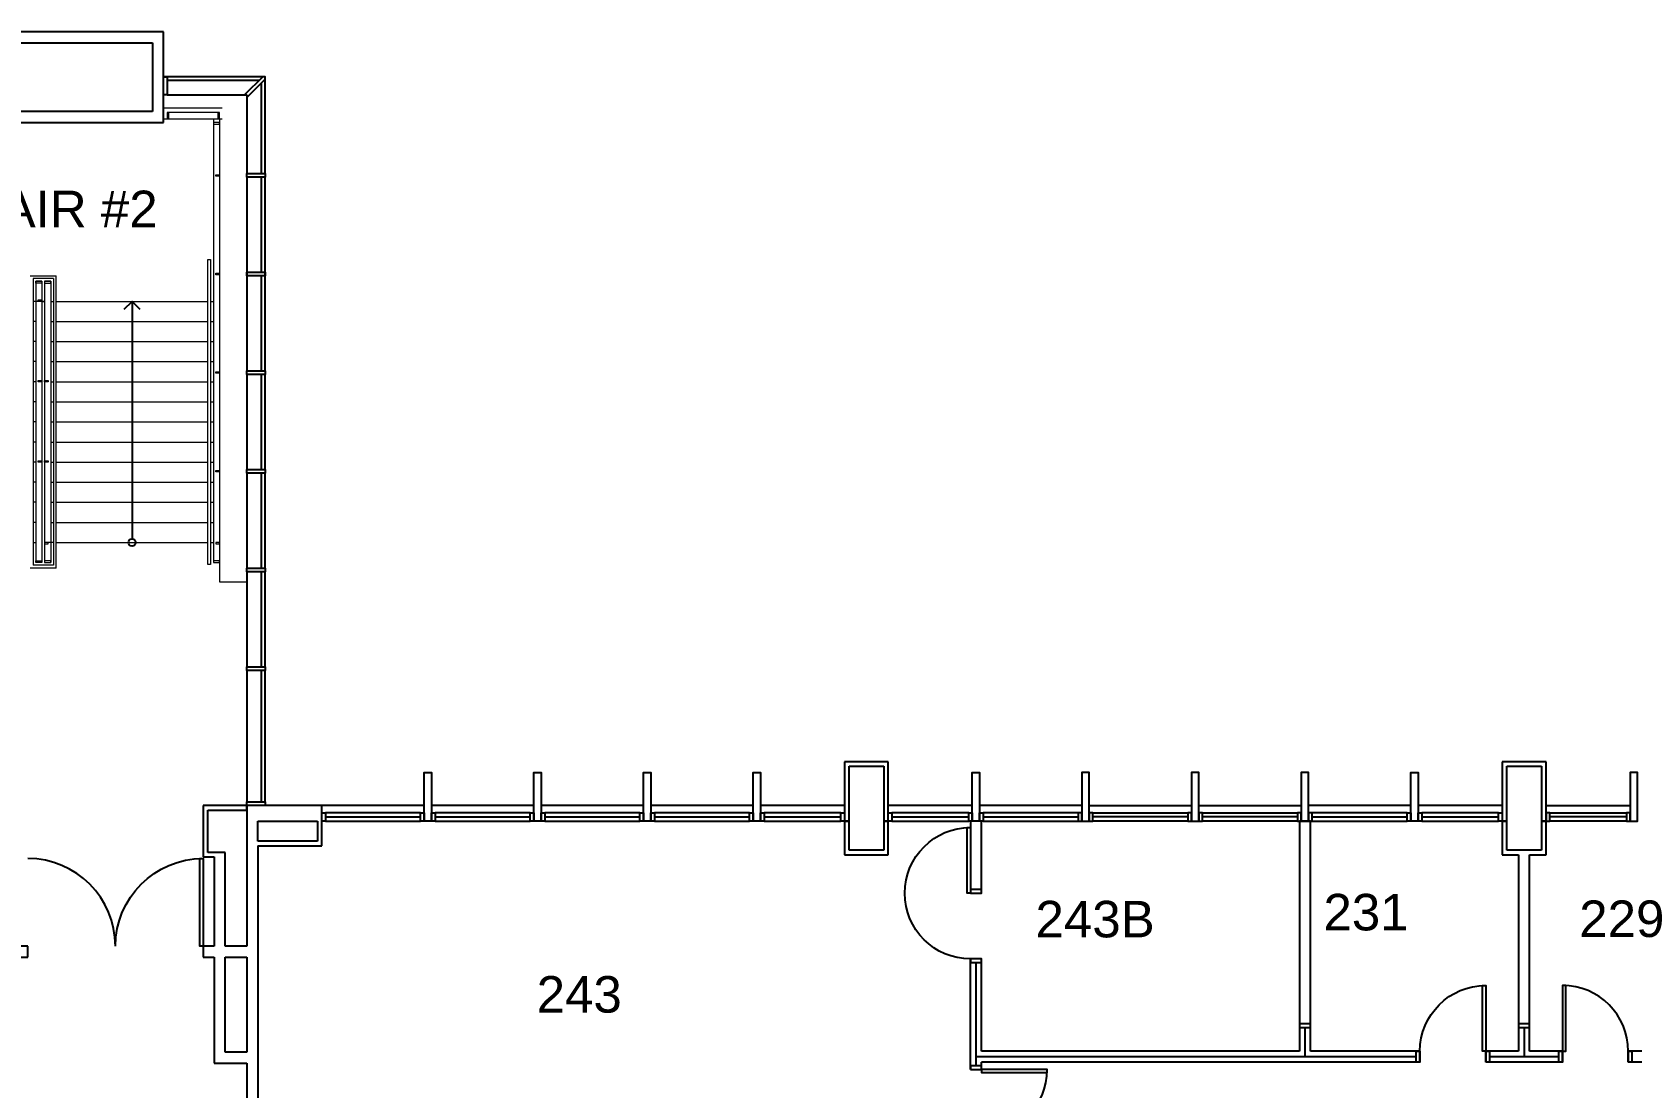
# Model space of a CAD drawing. Header units: inches. Extents: x -60 to 4788, y -1491 to 1233.
# Drawn here: x 2162 to 3038, y 656 to 1233 of the extents above; entities that cross this region are included whole.
import ezdxf

# ---------------------------------------------------------------- set-up
doc = ezdxf.new("R2010")
doc.units = ezdxf.units.IN
doc.header["$LTSCALE"] = 48
doc.header["$MEASUREMENT"] = 0
doc.layers.add('A-Anno-Note', color=231, linetype='Continuous', lineweight=25)
doc.layers.add('A-FLOR-STRS', color=4, linetype='Continuous', lineweight=13)
for name, color, linetype in [('A-DOOR', 4, 'Continuous'), ('A-FLOR-STRS-ARRW', 1, 'Continuous'), ('A-GLAZ', 3, 'Continuous'), ('A-WALL', 5, 'Continuous'), ('A-WALL-JAMB', 6, 'Continuous')]:
    doc.layers.add(name, color=color, linetype=linetype)

# ---------------------------------------------------------------- blocks, each defined once
blk = doc.blocks.new('*U132')
at = {"linetype": 'ByBlock', "lineweight": -2}
for p, q in [((132, 0), (6, 0)), ((132, -6), (132, 0)), ((6, -6), (132, -6))]:
    blk.add_line(p, q, dxfattribs=at)
at = {"lineweight": -2}
for p, q in [((132, 0), (6, 0)), ((132, -6), (132, 0)), ((6, -6), (132, -6))]:
    blk.add_line(p, q, dxfattribs=at)
blk = doc.blocks.new('*U136')
at = {"linetype": 'ByBlock', "lineweight": -2}
for p, q in [((113.5, 0), (6, 0)), ((6, -6), (113.5, -6))]:
    blk.add_line(p, q, dxfattribs=at)
at = {"lineweight": -2}
for p, q in [((113.5, 0), (6, 0)), ((6, -6), (113.5, -6))]:
    blk.add_line(p, q, dxfattribs=at)
blk = doc.blocks.new('*U143')
at = {"linetype": 'ByBlock', "lineweight": -2}
for p, q in [((114, 0), (0, 0)), ((400.31, 0), (120, 0)), ((426.81, 0), (406.31, 0)), ((426.81, -6), (426.81, 0)), ((462.81, 0), (523.31, 0)), ((462.81, 0), (462.81, -6)), ((523.31, -6), (523.31, 0)), ((559.31, 0), (559.31, -6)), ((598.81, 0), (559.31, 0)), ((598.81, -6), (598.81, 0)), ((-6, -6), (400.31, -6)), ((400.31, -6), (426.81, -6)), ((462.81, -6), (466.81, -6)), ((472.81, -6), (523.31, -6)), ((559.31, -6), (598.81, -6))]:
    blk.add_line(p, q, dxfattribs=at)
at = {"lineweight": -2}
for p, q in [((114, 0), (0, 0)), ((400.31, 0), (120, 0)), ((426.81, 0), (406.31, 0)), ((426.81, -6), (426.81, 0)), ((462.81, 0), (523.31, 0)), ((462.81, 0), (462.81, -6)), ((523.31, -6), (523.31, 0)), ((559.31, 0), (559.31, -6)), ((598.81, 0), (559.31, 0)), ((598.81, -6), (598.81, 0)), ((-6, -6), (400.31, -6)), ((400.31, -6), (426.81, -6)), ((462.81, -6), (466.81, -6)), ((472.81, -6), (523.31, -6)), ((559.31, -6), (598.81, -6))]:
    blk.add_line(p, q, dxfattribs=at)
blk = doc.blocks.new('*U149')
at = {"linetype": 'ByBlock', "lineweight": -2}
for p, q in [((58, 0), (0, 0)), ((112.84, 0), (64, 0)), ((6, -6), (58, -6)), ((64, -6), (115.34, -6))]:
    blk.add_line(p, q, dxfattribs=at)
at = {"lineweight": -2}
for p, q in [((58, 0), (0, 0)), ((112.84, 0), (64, 0)), ((6, -6), (58, -6)), ((64, -6), (115.34, -6))]:
    blk.add_line(p, q, dxfattribs=at)
blk = doc.blocks.new('*U227')
at = {"linetype": 'ByBlock', "lineweight": -2}
for p, q in [((-8.5, -6), (68.5, -6)), ((11, 0), (0, 0)), ((13.5, 0), (153.5, 0)), ((74.5, -6), (126.5, -6)), ((132.5, -6), (153.5, -6)), ((153.5, -6), (153.5, 0)), ((189.5, 0), (189.5, -6)), ((192.5, 0), (189.5, 0)), ((189.5, -6), (192.5, -6))]:
    blk.add_line(p, q, dxfattribs=at)
at = {"lineweight": -2}
for p, q in [((-8.5, -6), (68.5, -6)), ((11, 0), (0, 0)), ((13.5, 0), (153.5, 0)), ((74.5, -6), (126.5, -6)), ((132.5, -6), (153.5, -6)), ((153.5, -6), (153.5, 0)), ((189.5, 0), (189.5, -6)), ((192.5, 0), (189.5, 0)), ((189.5, -6), (192.5, -6))]:
    blk.add_line(p, q, dxfattribs=at)
blk = doc.blocks.new('*U229')
at = {"linetype": 'ByBlock', "lineweight": -2}
for p, q in [((534, 0), (660, 0)), ((660, -6), (660, 0)), ((696, 0), (696, -6)), ((696, 0), (738, 0)), ((738, -6), (738, 0)), ((774, 0), (774, -6)), ((774, 0), (1014, 0)), ((600, -6), (660, -6)), ((696, -6), (714, -6)), ((720, -6), (738, -6)), ((774, -6), (834, -6)), ((840, -6), (1014, -6))]:
    blk.add_line(p, q, dxfattribs=at)
at = {"lineweight": -2}
for p, q in [((534, 0), (660, 0)), ((660, -6), (660, 0)), ((696, 0), (696, -6)), ((696, 0), (738, 0)), ((738, -6), (738, 0)), ((774, 0), (774, -6)), ((774, 0), (1014, 0)), ((600, -6), (660, -6)), ((696, -6), (714, -6)), ((720, -6), (738, -6)), ((774, -6), (834, -6)), ((840, -6), (1014, -6))]:
    blk.add_line(p, q, dxfattribs=at)
blk = doc.blocks.new('*U291')
at = {"linetype": 'ByBlock', "lineweight": -2}
for p, q in [((17.25, 0), (-1.25, 0)), ((17.25, -2.5), (17.25, 0)), ((1.25, -2.5), (17.25, -2.5))]:
    blk.add_line(p, q, dxfattribs=at)
at = {"lineweight": -2}
for p, q in [((17.25, 0), (-1.25, 0)), ((17.25, -2.5), (17.25, 0)), ((1.25, -2.5), (17.25, -2.5))]:
    blk.add_line(p, q, dxfattribs=at)
blk = doc.blocks.new('*U292')
at = {"linetype": 'ByBlock', "lineweight": -2}
for p, q in [((0, 0), (0, -2.5)), ((32.5, 0), (0, 0)), ((0, -2.5), (30, -2.5))]:
    blk.add_line(p, q, dxfattribs=at)
at = {"lineweight": -2}
for p, q in [((0, 0), (0, -2.5)), ((32.5, 0), (0, 0)), ((0, -2.5), (30, -2.5))]:
    blk.add_line(p, q, dxfattribs=at)
blk = doc.blocks.new('*U293')
at = {"linetype": 'ByBlock', "lineweight": -2}
for p, q in [((17.25, 0), (1.25, 0)), ((17.25, -2.5), (17.25, 0)), ((-1.25, -2.5), (17.25, -2.5))]:
    blk.add_line(p, q, dxfattribs=at)
at = {"lineweight": -2}
for p, q in [((17.25, 0), (1.25, 0)), ((17.25, -2.5), (17.25, 0)), ((-1.25, -2.5), (17.25, -2.5))]:
    blk.add_line(p, q, dxfattribs=at)
blk = doc.blocks.new('*U294')
at = {"linetype": 'ByBlock', "lineweight": -2}
for p, q in [((0, 0), (0, -2.5)), ((30, 0), (0, 0)), ((0, -2.5), (32.5, -2.5))]:
    blk.add_line(p, q, dxfattribs=at)
at = {"lineweight": -2}
for p, q in [((0, 0), (0, -2.5)), ((30, 0), (0, 0)), ((0, -2.5), (32.5, -2.5))]:
    blk.add_line(p, q, dxfattribs=at)
blk = doc.blocks.new('*U295')
at = {"linetype": 'ByBlock', "lineweight": -2}
for p, q in [((21.5, 1.25), (-2.5, 1.25)), ((0, -1.25), (19, -1.25))]:
    blk.add_line(p, q, dxfattribs=at)
at = {"lineweight": -2}
for p, q in [((21.5, 1.25), (-2.5, 1.25)), ((0, -1.25), (19, -1.25))]:
    blk.add_line(p, q, dxfattribs=at)
blk = doc.blocks.new('*U296')
at = {"linetype": 'ByBlock', "lineweight": -2}
for p, q in [((19, 1.25), (0, 1.25)), ((-2.5, -1.25), (21.5, -1.25))]:
    blk.add_line(p, q, dxfattribs=at)
at = {"lineweight": -2}
for p, q in [((19, 1.25), (0, 1.25)), ((-2.5, -1.25), (21.5, -1.25))]:
    blk.add_line(p, q, dxfattribs=at)
blk = doc.blocks.new('*U297')
at = {"linetype": 'ByBlock', "lineweight": -2}
for p, q in [((17.25, 0), (-1.25, 0)), ((17.25, -2.5), (17.25, 0)), ((1.25, -2.5), (17.25, -2.5))]:
    blk.add_line(p, q, dxfattribs=at)
at = {"lineweight": -2}
for p, q in [((17.25, 0), (-1.25, 0)), ((17.25, -2.5), (17.25, 0)), ((1.25, -2.5), (17.25, -2.5))]:
    blk.add_line(p, q, dxfattribs=at)
blk = doc.blocks.new('*U298')
at = {"linetype": 'ByBlock', "lineweight": -2}
for p, q in [((0, 0), (0, -2.5)), ((32.5, 0), (0, 0)), ((0, -2.5), (30, -2.5))]:
    blk.add_line(p, q, dxfattribs=at)
at = {"lineweight": -2}
for p, q in [((0, 0), (0, -2.5)), ((32.5, 0), (0, 0)), ((0, -2.5), (30, -2.5))]:
    blk.add_line(p, q, dxfattribs=at)
blk = doc.blocks.new('*U299')
at = {"linetype": 'ByBlock', "lineweight": -2}
for p, q in [((17.25, 0), (1.25, 0)), ((17.25, -2.5), (17.25, 0)), ((-1.25, -2.5), (17.25, -2.5))]:
    blk.add_line(p, q, dxfattribs=at)
at = {"lineweight": -2}
for p, q in [((17.25, 0), (1.25, 0)), ((17.25, -2.5), (17.25, 0)), ((-1.25, -2.5), (17.25, -2.5))]:
    blk.add_line(p, q, dxfattribs=at)
blk = doc.blocks.new('*U300')
at = {"linetype": 'ByBlock', "lineweight": -2}
for p, q in [((0, 0), (0, -2.5)), ((30, 0), (0, 0)), ((0, -2.5), (32.5, -2.5))]:
    blk.add_line(p, q, dxfattribs=at)
at = {"lineweight": -2}
for p, q in [((0, 0), (0, -2.5)), ((30, 0), (0, 0)), ((0, -2.5), (32.5, -2.5))]:
    blk.add_line(p, q, dxfattribs=at)
blk = doc.blocks.new('*U301')
at = {"linetype": 'ByBlock', "lineweight": -2}
for p, q in [((6.5, 1.25), (-2.5, 1.25)), ((21.5, 1.25), (12.5, 1.25)), ((0, -1.25), (19, -1.25))]:
    blk.add_line(p, q, dxfattribs=at)
at = {"lineweight": -2}
for p, q in [((6.5, 1.25), (-2.5, 1.25)), ((21.5, 1.25), (12.5, 1.25)), ((0, -1.25), (19, -1.25))]:
    blk.add_line(p, q, dxfattribs=at)
blk = doc.blocks.new('*U302')
at = {"linetype": 'ByBlock', "lineweight": -2}
for p, q in [((19, 1.25), (0, 1.25)), ((-2.5, -1.25), (21.5, -1.25))]:
    blk.add_line(p, q, dxfattribs=at)
at = {"lineweight": -2}
for p, q in [((19, 1.25), (0, 1.25)), ((-2.5, -1.25), (21.5, -1.25))]:
    blk.add_line(p, q, dxfattribs=at)
blk = doc.blocks.new('*U405')
at = {"linetype": 'ByBlock', "lineweight": -2}
for p, q in [((24, 0), (0, 0)), ((24, -2.5), (24, 0)), ((2.5, -2.5), (24, -2.5))]:
    blk.add_line(p, q, dxfattribs=at)
at = {"lineweight": -2}
for p, q in [((24, 0), (0, 0)), ((24, -2.5), (24, 0)), ((2.5, -2.5), (24, -2.5))]:
    blk.add_line(p, q, dxfattribs=at)
blk = doc.blocks.new('*U507')
at = {"linetype": 'ByBlock', "lineweight": -2}
for p, q in [((32.51, 0), (0, 0)), ((-2.5, -8.5), (38.51, -8.5))]:
    blk.add_line(p, q, dxfattribs=at)
at = {"lineweight": -2}
for p, q in [((32.51, 0), (0, 0)), ((-2.5, -8.5), (38.51, -8.5))]:
    blk.add_line(p, q, dxfattribs=at)
blk = doc.blocks.new('*U557')
at = {"linetype": 'ByBlock', "lineweight": -2}
for p, q in [((18, 0), (6, 0)), ((30, 0), (24, 0)), ((30, -6), (30, 0)), ((6, -6), (18, -6)), ((24, -6), (30, -6)), ((126, 0), (126, -6)), ((132, 0), (126, 0)), ((126, -6), (132, -6)), ((132, -6), (132, 0))]:
    blk.add_line(p, q, dxfattribs=at)
at = {"lineweight": -2}
for p, q in [((18, 0), (6, 0)), ((30, 0), (24, 0)), ((30, -6), (30, 0)), ((6, -6), (18, -6)), ((24, -6), (30, -6)), ((126, 0), (126, -6)), ((132, 0), (126, 0)), ((126, -6), (132, -6)), ((132, -6), (132, 0))]:
    blk.add_line(p, q, dxfattribs=at)
blk = doc.blocks.new('*U579')
at = {"linetype": 'ByBlock', "lineweight": -2}
for p, q in [((12, 0), (2.5, 0)), ((0, -2.5), (6, -2.5))]:
    blk.add_line(p, q, dxfattribs=at)
at = {"lineweight": -2}
for p, q in [((12, 0), (2.5, 0)), ((0, -2.5), (6, -2.5))]:
    blk.add_line(p, q, dxfattribs=at)
blk = doc.blocks.new('*U580')
at = {"linetype": 'ByBlock', "lineweight": -2}
for p, q in [((25.66, 0), (-2.5, 0)), ((0, -2.5), (23.16, -2.5))]:
    blk.add_line(p, q, dxfattribs=at)
at = {"lineweight": -2}
for p, q in [((25.66, 0), (-2.5, 0)), ((0, -2.5), (23.16, -2.5))]:
    blk.add_line(p, q, dxfattribs=at)
blk = doc.blocks.new('*U20')
at = {"linetype": 'ByBlock', "lineweight": -2}
for p, q in [((24, 0), (6, 0)), ((6, -6), (18, -6))]:
    blk.add_line(p, q, dxfattribs=at)
at = {"lineweight": -2}
for p, q in [((24, 0), (6, 0)), ((6, -6), (18, -6))]:
    blk.add_line(p, q, dxfattribs=at)
blk = doc.blocks.new('*U44')
at = {"linetype": 'ByBlock', "lineweight": -2}
for p, q in [((186.75, 3), (0, 3)), ((-6, -3), (192.75, -3))]:
    blk.add_line(p, q, dxfattribs=at)
at = {"lineweight": -2}
for p, q in [((186.75, 3), (0, 3)), ((-6, -3), (192.75, -3))]:
    blk.add_line(p, q, dxfattribs=at)
blk = doc.blocks.new('*U45')
at = {"linetype": 'ByBlock', "lineweight": -2}
for p, q in [((-3, -6), (46.5, -6)), ((40.5, 0), (3, 0))]:
    blk.add_line(p, q, dxfattribs=at)
at = {"lineweight": -2}
for p, q in [((-3, -6), (46.5, -6)), ((40.5, 0), (3, 0))]:
    blk.add_line(p, q, dxfattribs=at)
blk = doc.blocks.new('*U46')
at = {"linetype": 'ByBlock', "lineweight": -2}
for p, q in [((158.25, 3), (-6, 3)), ((0, -3), (164.25, -3))]:
    blk.add_line(p, q, dxfattribs=at)
at = {"lineweight": -2}
for p, q in [((158.25, 3), (-6, 3)), ((0, -3), (164.25, -3))]:
    blk.add_line(p, q, dxfattribs=at)
blk = doc.blocks.new('*U105')
at = {"linetype": 'ByBlock', "lineweight": -2}
for p, q in [((32.51, 1.25), (-2.5, 1.25)), ((0, -1.25), (32.51, -1.25))]:
    blk.add_line(p, q, dxfattribs=at)
at = {"lineweight": -2}
for p, q in [((32.51, 1.25), (-2.5, 1.25)), ((0, -1.25), (32.51, -1.25))]:
    blk.add_line(p, q, dxfattribs=at)
blk = doc.blocks.new('*U106')
at = {"linetype": 'ByBlock', "lineweight": -2}
for p, q in [((12.25, 0), (1.25, 0)), ((-1.25, -2.5), (20.75, -2.5))]:
    blk.add_line(p, q, dxfattribs=at)
at = {"lineweight": -2}
for p, q in [((12.25, 0), (1.25, 0)), ((-1.25, -2.5), (20.75, -2.5))]:
    blk.add_line(p, q, dxfattribs=at)

msp = doc.modelspace()

# ---------------------------------------------------------------- linework, layer by layer
at = {"layer": 'A-DOOR', "linetype": 'ByBlock', "lineweight": -2}
for points in [[(2676, 762), (2674.25, 762), (2674.25, 798), (2676, 798)], [(2256, 733), (2254.25, 733), (2254.25, 781), (2256, 781)], [(2958, 675.5), (2956.25, 675.5), (2956.25, 711.5), (2958, 711.5)], [(3000, 675.5), (3001.75, 675.5), (3001.75, 711.5), (3000, 711.5)], [(2682, 665.5), (2682, 663.75), (2718, 663.75), (2718, 665.5)]]:
    msp.add_lwpolyline(points, close=True, dxfattribs=at)
at = {"layer": 'A-DOOR', "linetype": 'ByBlock', "lineweight": -2, "extrusion": (-5.59548e-73, -2.51002e-57, -1)}
msp.add_arc((-2676, 762), 36, 270, 90, dxfattribs=at)
at = {"layer": 'A-DOOR', "linetype": 'ByBlock', "lineweight": -2}
for centre, radius, start, end in [((2160, 733), 48, 0, 90), ((3000, 675.5), 36, 0, 90), ((2682, 665.5), 36, 270, 0)]:
    msp.add_arc(centre, radius, start, end, dxfattribs=at)
at = {"layer": 'A-DOOR', "linetype": 'ByBlock', "lineweight": -2, "extrusion": (0, 0, -1)}
msp.add_arc((-2256, 733), 48, 0, 90, dxfattribs=at)
at = {"layer": 'A-DOOR', "linetype": 'ByBlock', "lineweight": -2, "extrusion": (0, -1.79426e-57, -1)}
msp.add_arc((-2958, 675.5), 36, 0, 90, dxfattribs=at)
at = {"layer": 'A-FLOR-STRS'}
for p, q in [((2234.25, 1192.01), (2266.38, 1192.01)), ((2234.25, 1186.01), (2266.38, 1186.01)), ((2261.6, 1186.01), (2261.6, 943.01)), ((2264.97, 1186.01), (2264.97, 932.37)), ((2161.4, 1100.01), (2175.6, 1100.01)), ((2174.1, 1098.51), (2162.9, 1098.51)), ((2162.9, 1098.51), (2162.9, 941.51)), ((2167.8, 1097.01), (2164.4, 1097.01)), ((2164.4, 1097.01), (2164.4, 943.01)), ((2167.8, 1096.01), (2164.4, 1096.01)), ((2167.8, 1097.01), (2167.8, 943.01)), ((2169.2, 1097.01), (2172.6, 1097.01)), ((2169.2, 1097.01), (2169.2, 943.01)), ((2169.2, 1096.01), (2172.6, 1096.01)), ((2172.6, 1097.01), (2172.6, 943.01)), ((2174.1, 1098.51), (2174.1, 941.51)), ((2175.6, 940.01), (2175.6, 1100.01)), ((2164.4, 1086.01), (2162.9, 1086.01)), ((2167.8, 1086.01), (2164.4, 1086.01)), ((2169.2, 1086.01), (2167.8, 1086.01)), ((2167.8, 1086.01), (2169.2, 1086.01)), ((2172.6, 1086.01), (2174.1, 1086.01)), ((2175.6, 1086.01), (2258.6, 1086.01)), ((2260.1, 1086.01), (2261.6, 1086.01)), ((2164.4, 1075.01), (2162.9, 1075.01)), ((2172.6, 1075.01), (2174.1, 1075.01)), ((2175.6, 1075.01), (2258.6, 1075.01)), ((2260.1, 1075.01), (2261.6, 1075.01)), ((2164.4, 1064.01), (2162.9, 1064.01)), ((2172.6, 1064.01), (2174.1, 1064.01)), ((2175.6, 1064.01), (2258.6, 1064.01)), ((2260.1, 1064.01), (2261.6, 1064.01)), ((2164.4, 1053.01), (2162.9, 1053.01)), ((2172.6, 1053.01), (2174.1, 1053.01)), ((2175.6, 1053.01), (2258.6, 1053.01)), ((2260.1, 1053.01), (2261.6, 1053.01)), ((2164.4, 1042.01), (2162.9, 1042.01)), ((2172.6, 1042.01), (2174.1, 1042.01)), ((2175.6, 1042.01), (2258.6, 1042.01)), ((2260.1, 1042.01), (2261.6, 1042.01)), ((2164.4, 1031.01), (2162.9, 1031.01)), ((2172.6, 1031.01), (2174.1, 1031.01)), ((2175.6, 1031.01), (2258.6, 1031.01)), ((2260.1, 1031.01), (2261.6, 1031.01)), ((2164.4, 1020.01), (2162.9, 1020.01)), ((2172.6, 1020.01), (2174.1, 1020.01)), ((2175.6, 1020.01), (2258.6, 1020.01)), ((2260.1, 1020.01), (2261.6, 1020.01)), ((2164.4, 1009.01), (2162.9, 1009.01)), ((2172.6, 1009.01), (2174.1, 1009.01)), ((2175.6, 1009.01), (2258.6, 1009.01)), ((2260.1, 1009.01), (2261.6, 1009.01)), ((2164.4, 998.01), (2162.9, 998.01)), ((2172.6, 998.01), (2174.1, 998.01)), ((2175.6, 998.01), (2258.6, 998.01)), ((2260.1, 998.01), (2261.6, 998.01)), ((2164.4, 987.01), (2162.9, 987.01)), ((2172.6, 987.01), (2174.1, 987.01)), ((2175.6, 987.01), (2258.6, 987.01)), ((2260.1, 987.01), (2261.6, 987.01)), ((2164.4, 976.01), (2162.9, 976.01)), ((2172.6, 976.01), (2174.1, 976.01)), ((2175.6, 976.01), (2258.6, 976.01)), ((2260.1, 976.01), (2261.6, 976.01)), ((2164.4, 965.01), (2162.9, 965.01)), ((2172.6, 965.01), (2174.1, 965.01)), ((2175.6, 965.01), (2258.6, 965.01)), ((2260.1, 965.01), (2261.6, 965.01)), ((2162.9, 954.01), (2164.4, 954.01)), ((2172.6, 954.01), (2169.2, 954.01)), ((2174.1, 954.01), (2172.6, 954.01)), ((2175.6, 954.01), (2258.6, 954.01)), ((2260.1, 954.01), (2261.6, 954.01)), ((2175.6, 940.01), (2161.4, 940.01)), ((2174.1, 941.51), (2162.9, 941.51)), ((2264.97, 932.37), (2280, 932.37))]:
    msp.add_line(p, q, dxfattribs=at)
for points in [[(2237.25, 1186.01), (2237.25, 1189.41), (2236.25, 1189.41), (2236.25, 1186.01)], [(2264.97, 1184.01), (2261.6, 1184.01), (2261.6, 1183.01), (2264.97, 1183.01)], [(2264.97, 1186.01), (2264.97, 1189.41), (2263.97, 1189.41), (2263.97, 1186.01)], [(2264.97, 1154.62), (2262.97, 1154.62), (2262.97, 1155.37), (2264.97, 1155.37)], [(2260.1, 1109.01), (2260.1, 942.01), (2258.6, 942.01), (2258.6, 1109.01), (2260.1, 1109.01)], [(2167.8, 1096.01), (2164.4, 1096.01), (2164.4, 1097.01), (2167.8, 1097.01)], [(2169.2, 1096.01), (2172.6, 1096.01), (2172.6, 1097.01), (2169.2, 1097.01)], [(2264.97, 1100.62), (2262.97, 1100.62), (2262.97, 1101.37), (2264.97, 1101.37)], [(2264.97, 1100.62), (2262.97, 1100.62), (2262.97, 1101.37), (2264.97, 1101.37)], [(2167.8, 1086.01), (2165.8, 1086.01), (2165.8, 1086.76), (2167.8, 1086.76)], [(2167.8, 1042.01), (2165.8, 1042.01), (2165.8, 1042.76), (2167.8, 1042.76)], [(2171.2, 1042.01), (2169.2, 1042.01), (2169.2, 1042.76), (2171.2, 1042.76)], [(2264.97, 1046.62), (2262.97, 1046.62), (2262.97, 1047.37), (2264.97, 1047.37)], [(2167.8, 998.01), (2165.8, 998.01), (2165.8, 998.76), (2167.8, 998.76)], [(2171.2, 998.01), (2169.2, 998.01), (2169.2, 998.76), (2171.2, 998.76)], [(2264.97, 992.62), (2262.97, 992.62), (2262.97, 993.37), (2264.97, 993.37)], [(2171.2, 954.01), (2169.2, 954.01), (2169.2, 953.26), (2171.2, 953.26)], [(2264.97, 954), (2262.97, 954), (2262.97, 953.25), (2264.97, 953.25)], [(2167.8, 943.01), (2164.4, 943.01), (2164.4, 944.01), (2167.8, 944.01)], [(2169.2, 943.01), (2172.6, 943.01), (2172.6, 944.01), (2169.2, 944.01)], [(2261.6, 943.01), (2264.97, 943.01), (2264.97, 944.01), (2261.6, 944.01)]]:
    msp.add_lwpolyline(points, close=True, dxfattribs=at)
msp.add_lwpolyline([(2263.97, 1189.41), (2237.25, 1189.41)], dxfattribs=at)
at = {"layer": 'A-FLOR-STRS-ARRW'}
for points in [[(2212.86, 1081.76), (2217.1, 1086.01), (2221.34, 1081.76)], [(2217.1, 1086.01), (2217.1, 1086.01), (2217.1, 956.01)]]:
    msp.add_lwpolyline(points, dxfattribs=at)
msp.add_circle((2217.1, 954.01), 2, dxfattribs=at)
at = {"layer": 'A-GLAZ'}
for p, q in [((2290, 1209), (2234.25, 1209)), ((2286.59, 1207), (2236.25, 1207)), ((2236.25, 1199), (2278.59, 1199)), ((2288, 1156), (2288, 1205.59)), ((2290, 1156), (2290, 1207.59)), ((2280, 1197.59), (2280, 1156)), ((2280, 1154), (2280, 1048)), ((2288, 1102), (2288, 1154)), ((2290, 1048), (2290, 1154)), ((2288, 1048), (2288, 1100)), ((2280, 1046), (2280, 994)), ((2288, 994), (2288, 1046)), ((2290, 994), (2290, 1046)), ((2280, 992), (2280, 940)), ((2288, 940), (2288, 992)), ((2290, 940), (2290, 992)), ((2280, 938), (2280, 886)), ((2288, 886), (2288, 938)), ((2290, 886), (2290, 938)), ((2280, 884), (2280, 812)), ((2288, 812), (2288, 884)), ((2290, 812), (2290, 884)), ((2377.01, 810), (2321.01, 810)), ((2375.01, 806), (2323.01, 806)), ((2437.01, 810), (2381.01, 810)), ((2435.01, 806), (2383.01, 806)), ((2497.01, 810), (2441.01, 810)), ((2495.01, 806), (2443.01, 806)), ((2557.01, 810), (2501.01, 810)), ((2555.01, 806), (2503.01, 806)), ((2607, 810), (2561.01, 810)), ((2605, 806), (2563.01, 806)), ((2676.99, 810), (2631, 810)), ((2674.99, 806), (2633, 806)), ((2736.99, 810), (2680.99, 810)), ((2734.99, 806), (2682.99, 806)), ((2740.99, 810), (2796.99, 810)), ((2742.99, 806), (2794.99, 806)), ((2800.99, 810), (2856.99, 810)), ((2802.99, 806), (2854.99, 806)), ((2916.99, 810), (2860.99, 810)), ((2914.99, 806), (2862.99, 806)), ((2967, 810), (2920.99, 810)), ((2965, 806), (2922.99, 806)), ((2991, 810), (3037.01, 810)), ((2993, 806), (3035.01, 806)), ((2323.01, 803.75), (2375.01, 803.75)), ((2323.01, 801.5), (2375.01, 801.5)), ((2383.01, 803.75), (2435.01, 803.75)), ((2383.01, 801.5), (2435.01, 801.5)), ((2443.01, 803.75), (2495.01, 803.75)), ((2443.01, 801.5), (2495.01, 801.5)), ((2503.01, 803.75), (2555.01, 803.75)), ((2503.01, 801.5), (2555.01, 801.5)), ((2563.01, 803.75), (2605, 803.75)), ((2563.01, 801.5), (2605, 801.5)), ((2633, 803.75), (2674.99, 803.75)), ((2633, 801.5), (2674.99, 801.5)), ((2682.99, 803.75), (2734.99, 803.75)), ((2682.99, 801.5), (2734.99, 801.5)), ((2794.99, 803.75), (2742.99, 803.75)), ((2794.99, 801.5), (2742.99, 801.5)), ((2854.99, 803.75), (2802.99, 803.75)), ((2854.99, 801.5), (2802.99, 801.5)), ((2862.99, 803.75), (2914.99, 803.75)), ((2862.99, 801.5), (2914.99, 801.5)), ((2922.99, 803.75), (2965, 803.75)), ((2922.99, 801.5), (2965, 801.5)), ((3035.01, 803.75), (2993, 803.75)), ((3035.01, 801.5), (2993, 801.5)), ((2679, 724), (2679, 667.5)), ((2859, 688.5), (2859, 672.5)), ((2979.01, 688.5), (2979.01, 672.5)), ((2679, 672.5), (2920, 672.5)), ((2960, 672.5), (2998, 672.5))]:
    msp.add_line(p, q, dxfattribs=at)
at = {"layer": 'A-WALL-JAMB'}
for points in [[(2236.25, 1209), (2236.25, 1199), (2234.25, 1199), (2234.25, 1209)], [(2280, 1199), (2280, 1197.59), (2290, 1207.59), (2290, 1209), (2288.59, 1209), (2278.59, 1199)], [(2290, 1154), (2280, 1154), (2280, 1156), (2290, 1156)], [(2290, 1100), (2280, 1100), (2280, 1102), (2290, 1102)], [(2290, 1046), (2280, 1046), (2280, 1048), (2290, 1048)], [(2290, 992), (2280, 992), (2280, 994), (2290, 994)], [(2290, 938), (2280, 938), (2280, 940), (2290, 940)], [(2290, 884), (2280, 884), (2280, 886), (2290, 886)], [(2381.01, 801.5), (2377.01, 801.5), (2377.01, 828), (2381.01, 828)], [(2441.01, 801.5), (2437.01, 801.5), (2437.01, 828), (2441.01, 828)], [(2501.01, 801.5), (2497.01, 801.5), (2497.01, 828), (2501.01, 828)], [(2561.01, 801.5), (2557.01, 801.5), (2557.01, 828), (2561.01, 828)], [(2680.99, 801.5), (2676.99, 801.5), (2676.99, 828), (2680.99, 828)], [(2736.99, 801.5), (2740.99, 801.5), (2740.99, 828), (2736.99, 828)], [(2796.99, 801.5), (2800.99, 801.5), (2800.99, 828), (2796.99, 828)], [(2856.99, 801.5), (2860.99, 801.5), (2860.99, 828), (2856.99, 828)], [(2920.99, 801.5), (2916.99, 801.5), (2916.99, 828), (2920.99, 828)], [(3037.01, 801.5), (3041.01, 801.5), (3041.01, 828), (3037.01, 828)], [(2290, 810), (2280, 810), (2280, 812), (2290, 812)], [(2321.01, 801.5), (2321.01, 806), (2323.01, 806), (2323.01, 801.5)], [(2375.01, 801.5), (2375.01, 806), (2377.01, 806), (2377.01, 801.5)], [(2381.01, 801.5), (2381.01, 806), (2383.01, 806), (2383.01, 801.5)], [(2435.01, 801.5), (2435.01, 806), (2437.01, 806), (2437.01, 801.5)], [(2441.01, 801.5), (2441.01, 806), (2443.01, 806), (2443.01, 801.5)], [(2495.01, 801.5), (2495.01, 806), (2497.01, 806), (2497.01, 801.5)], [(2501.01, 801.5), (2501.01, 806), (2503.01, 806), (2503.01, 801.5)], [(2555.01, 801.5), (2555.01, 806), (2557.01, 806), (2557.01, 801.5)], [(2561.01, 801.5), (2561.01, 806), (2563.01, 806), (2563.01, 801.5)], [(2605, 801.5), (2605, 806), (2607, 806), (2607, 801.5)], [(2631, 801.5), (2631, 806), (2633, 806), (2633, 801.5)], [(2674.99, 801.5), (2674.99, 806), (2676.99, 806), (2676.99, 801.5)], [(2680.99, 801.5), (2680.99, 806), (2682.99, 806), (2682.99, 801.5)], [(2736.99, 801.5), (2736.99, 806), (2734.99, 806), (2734.99, 801.5)], [(2742.99, 801.5), (2742.99, 806), (2740.99, 806), (2740.99, 801.5)], [(2796.99, 801.5), (2796.99, 806), (2794.99, 806), (2794.99, 801.5)], [(2802.99, 801.5), (2802.99, 806), (2800.99, 806), (2800.99, 801.5)], [(2856.99, 801.5), (2856.99, 806), (2854.99, 806), (2854.99, 801.5)], [(2862.99, 801.5), (2862.99, 806), (2860.99, 806), (2860.99, 801.5)], [(2914.99, 801.5), (2914.99, 806), (2916.99, 806), (2916.99, 801.5)], [(2920.99, 801.5), (2920.99, 806), (2922.99, 806), (2922.99, 801.5)], [(2965, 801.5), (2965, 806), (2967, 806), (2967, 801.5)], [(2993, 801.5), (2993, 806), (2991, 806), (2991, 801.5)], [(3037.01, 801.5), (3037.01, 806), (3035.01, 806), (3035.01, 801.5)], [(2676, 762), (2682, 762), (2682, 764), (2676, 764)], [(2676, 724), (2682, 724), (2682, 726), (2676, 726)], [(2856, 688.5), (2862, 688.5), (2862, 690.5), (2856, 690.5)], [(2976.01, 688.5), (2982.01, 688.5), (2982.01, 690.5), (2976.01, 690.5)], [(2920, 669.5), (2920, 675.5), (2922, 675.5), (2922, 669.5)], [(2958, 669.5), (2958, 675.5), (2960, 675.5), (2960, 669.5)], [(2998, 669.5), (2998, 675.5), (3000, 675.5), (3000, 669.5)], [(3036, 669.5), (3036, 675.5), (3038, 675.5), (3038, 669.5)], [(2676, 665.5), (2682, 665.5), (2682, 667.5), (2676, 667.5)]]:
    msp.add_lwpolyline(points, close=True, dxfattribs=at)

# ---------------------------------------------------------------- block references
at = {"layer": 'A-WALL'}
for name, p, rotation in [('*U44', (2228.25, 1230.5), 180.0000000003387), ('*U45', (2228.25, 1187), 90), ('*U46', (2228.25, 1187), 180.0000000003387), ('*U292', (2607, 801.5), 90), ('*U296', (2628.5, 832.75), 180.0000000003453), ('*U294', (2628.5, 801.5), 90), ('*U298', (2967, 801.5), 90), ('*U302', (2988.5, 832.75), 180.0000000003453), ('*U300', (2988.5, 801.5), 90), ('*U405', (2256, 810), 9.770663981455924e-11), ('*U580', (2256, 784.34), 90), ('*U227', (2286, 801.5), 270.0000003101339), ('*U507', (2318.51, 801.5), 179.9999999999935), ('*U106', (2318.51, 789.25), 90), ('*U291', (2607, 784.25), 90), ('*U293', (2628.5, 784.25), 90), ('*U143', (2676, 202.69), 90), ('*U132', (2856, 669.5), 90), ('*U297', (2967, 784.25), 90), ('*U299', (2988.5, 784.25), 90), ('*U105', (2318.51, 789.25), 179.9999999996287), ('*U579', (2256, 784.34), 4.364229911716979e-10), ('*U149', (2262, 669), 90), ('*U295', (2628.5, 784.25), 180.0000000005732), ('*U301', (2988.5, 784.25), 180.0000000005732), ('*U136', (2976, 669.5), 90), ('*U557', (2286, 727), 180.0000000001043), ('*U20', (2286, 669), 180), ('*U229', (3696, 669.5), 180)]:
    msp.add_blockref(name, p, dxfattribs=dict(at, rotation=rotation))

# ---------------------------------------------------------------- texts
at = {"layer": 'A-Anno-Note', "char_height": 20, "attachment_point": 1}
for s, insert in [('{\\fArial|b0|i0|c0|p34;STAIR #2}', (2110.01, 1146.63)), ('{\\fArial|b0|i0|c0|p34;231}', (2869.17, 761.62)), ('{\\fArial|b0|i0|c0|p34;243B}', (2711.57, 757.81)), ('{\\fArial|b0|i0|c0|p34;229}', (3009.16, 758.01)), ('{\\fArial|b0|i0|c0|p34;243}', (2438.54, 716.61))]:
    msp.add_mtext(s, dxfattribs=dict(at, insert=insert))

doc.saveas('drawing.dxf')
